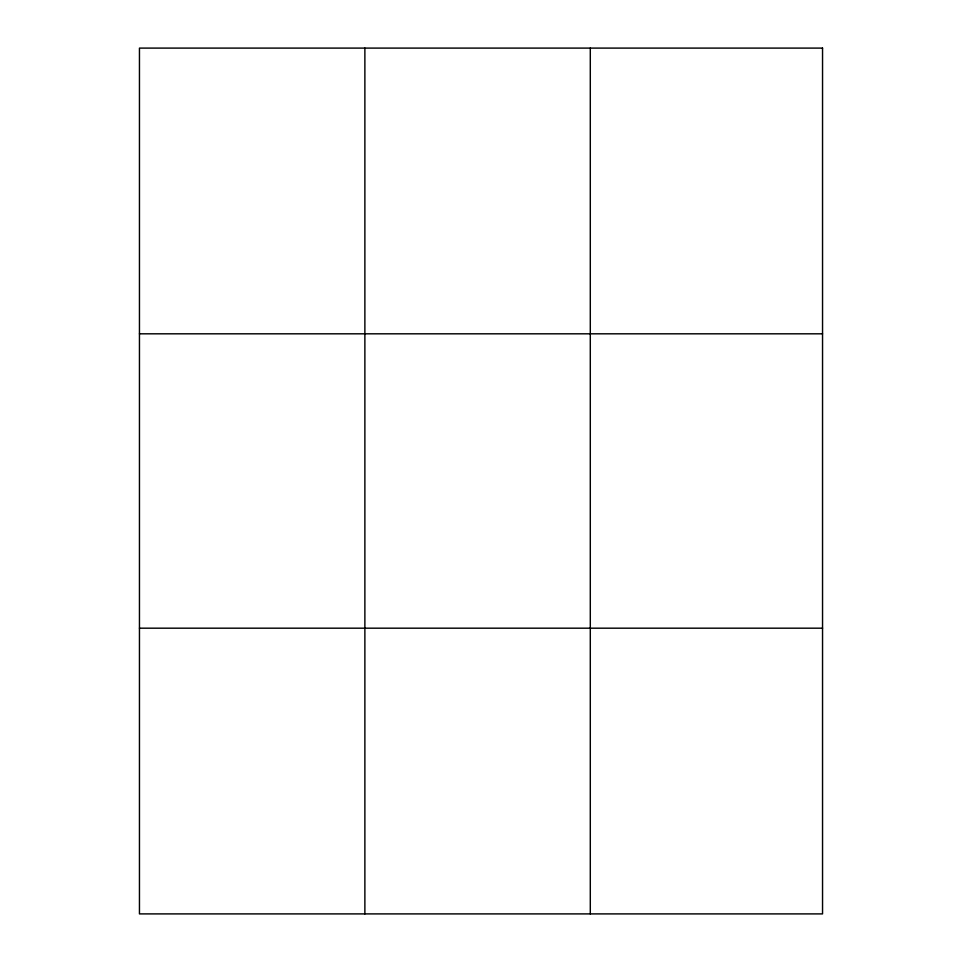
<?xml version="1.0" encoding="UTF-8"?>
<svg xmlns="http://www.w3.org/2000/svg" width="962" height="962" viewBox="0 0 962 962"><rect width="100%" height="100%" fill="white"/><g stroke="black" fill="none" stroke-linecap="round" stroke-linejoin="round"><path stroke-width="1.44" d="M590.295 48.1L590.295 913.9M139.454 333.814L822.546 333.814M139.454 628.186L822.546 628.186M364.875 48.1L364.875 913.9M822.546 48.1L822.546 913.9L139.454 913.9L139.454 48.1L822.546 48.1"/></g></svg>
